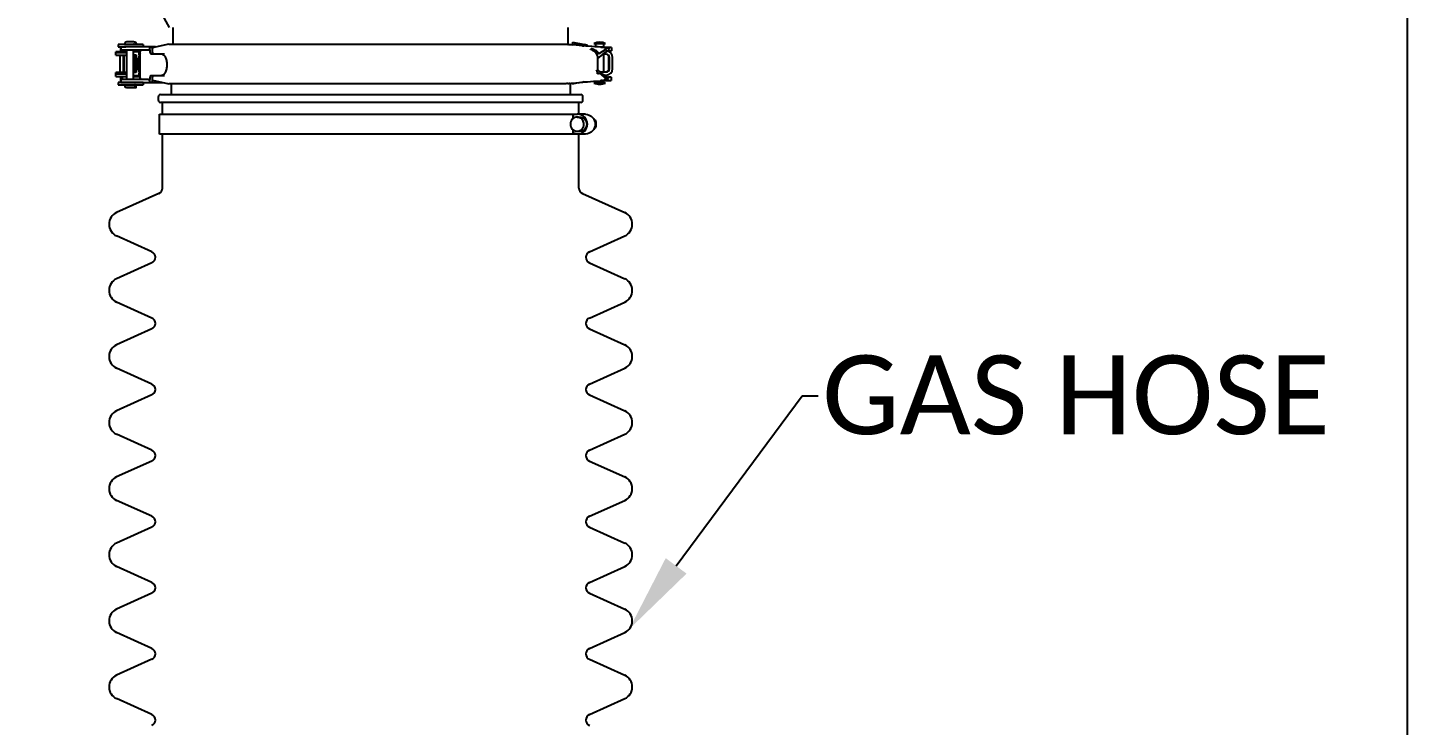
# Model space of a CAD drawing. Header units: millimetres. Extents: x 1186 to 6713, y 237 to 5598.
# Drawn here: x 6013 to 6713, y 4046 to 4399 of the extents above; entities that cross this region are included whole.
import ezdxf
from ezdxf import colors
from ezdxf.entities.mleader import LeaderData, LeaderLine
from ezdxf.math import Vec2, Vec3

# ---------------------------------------------------------------- set-up
doc = ezdxf.new("R2010")
doc.units = ezdxf.units.MM
doc.header["$LTSCALE"] = 384.175
doc.layers.get('0').update_dxf_attribs({"linetype": 'CONTINUOUS'})
doc.styles.get("Standard").update_dxf_attribs({"font": 'calibri.ttf'})

msp = doc.modelspace()

# ---------------------------------------------------------------- linework, layer by layer
at = {"color": 0, "linetype": 'Continuous'}
for p, q in [((6712.51455, 237.4592), (6712.51455, 5597.5)), ((6013.48389, 4528.10464), (6085.27631, 4399.27166)), ((6087.27631, 4390.90025), (6087.27631, 4399.27166)), ((6287.27631, 4390.74621), (6287.27631, 4399.27166)), ((6059.42479, 4390.63257), (6059.42479, 4389.43257)), ((6072.04745, 4390.63257), (6059.42479, 4390.63257)), ((6062.67479, 4391.03257), (6062.67479, 4390.88257)), ((6062.72467, 4390.83257), (6068.12491, 4390.83257)), ((6063.2979, 4390.83257), (6063.2979, 4390.68257)), ((6067.17478, 4392.03257), (6063.67479, 4392.03257)), ((6063.67479, 4390.63257), (6063.67479, 4390.78257)), ((6067.17479, 4390.63257), (6067.17479, 4390.78257)), ((6067.79789, 4391.83257), (6067.76936, 4391.83257)), ((6068.17479, 4391.03257), (6068.17479, 4390.88257)), ((6068.7979, 4390.83257), (6068.7979, 4390.68257)), ((6072.0479, 4390.63257), (6072.0479, 4389.444)), ((6084.99564, 4390.90029), (6076.5304, 4389.03678)), ((6084.99553, 4390.90025), (6285.56989, 4390.90025)), ((6289.57913, 4391.95876), (6289.57946, 4390.58766)), ((6289.57913, 4391.95876), (6295.59701, 4390.71909)), ((6291.88058, 4390.58766), (6289.71364, 4390.58766)), ((6294.66383, 4390.02968), (6289.71364, 4390.55923)), ((6295.59713, 4390.71906), (6295.4435, 4389.96808)), ((6300.33631, 4391.17166), (6306.33631, 4391.17166)), ((6301.33631, 4389.54853), (6301.33631, 4391.17166)), ((6305.33631, 4389.30263), (6305.33631, 4391.17166)), ((6058.13244, 4385.45692), (6058.13244, 4386.95692)), ((6063.67479, 4386.95692), (6058.13244, 4386.95692)), ((6058.13244, 4385.45692), (6058.24275, 4385.45692)), ((6058.24275, 4385.23257), (6058.24275, 4386.43257)), ((6063.67479, 4386.43257), (6058.24323, 4386.43257)), ((6058.24323, 4385.23257), (6063.67479, 4385.23257)), ((6059.42479, 4389.43257), (6063.17479, 4389.43257)), ((6060.39626, 4376.45692), (6060.39625, 4384.84366)), ((6060.75438, 4387.944), (6060.75438, 4389.43257)), ((6060.75438, 4387.944), (6074.61721, 4387.944)), ((6061.96234, 4385.23257), (6061.96234, 4376.45692)), ((6062.38244, 4386.95692), (6062.38244, 4387.944)), ((6062.38244, 4376.45692), (6062.38244, 4385.23257)), ((6075.80502, 4389.444), (6062.54118, 4389.444)), ((6063.67479, 4372.944), (6063.67479, 4387.944)), ((6067.17479, 4372.944), (6067.17479, 4387.944)), ((6070.53744, 4386.95692), (6067.17479, 4386.95692)), ((6067.17479, 4385.45692), (6068.56946, 4385.45692)), ((6067.17479, 4385.23257), (6068.56946, 4385.23257)), ((6067.7979, 4376.45692), (6067.7979, 4385.23257)), ((6068.56946, 4385.45692), (6068.56946, 4376.45692)), ((6069.7489, 4377.8294), (6069.7489, 4383.84592)), ((6070.09007, 4385.48083), (6070.09007, 4386.95692)), ((6070.46868, 4387.67993), (6070.46868, 4386.95692)), ((6070.53744, 4373.444), (6070.53744, 4387.444)), ((6075.3482, 4387.444), (6075.3482, 4389.444)), ((6078.32832, 4389.43257), (6075.88227, 4389.43257)), ((6076.03475, 4385.944), (6082.81999, 4385.944)), ((6076.7178, 4387.944), (6076.7178, 4388.444)), ((6299.27232, 4389.68609), (6297.33545, 4389.81672)), ((6299.06782, 4388.44186), (6299.21347, 4388.421)), ((6306.8463, 4387.36706), (6302.19402, 4383.63766)), ((6302.19402, 4383.84592), (6302.19402, 4377.8294)), ((6302.99524, 4386.0611), (6306.70326, 4388.57584)), ((6306.08749, 4389.26107), (6303.65697, 4389.39555)), ((6306.65631, 4385.77166), (6304.87185, 4385.77166)), ((6304.96889, 4389.31027), (6305.29712, 4389.28928)), ((6305.29683, 4389.28932), (6304.96916, 4389.31024)), ((6305.04138, 4385.88455), (6306.8639, 4387.09809)), ((6305.33631, 4376.83766), (6305.33631, 4385.77166)), ((6308.87945, 4389.16711), (6306.08749, 4389.26107)), ((6306.63983, 4389.20597), (6306.21885, 4389.23159)), ((6306.2189, 4389.23155), (6306.5184, 4389.21319)), ((6306.5184, 4389.21319), (6306.63979, 4389.2058)), ((6306.65059, 4388.79512), (6306.57134, 4388.8188)), ((6306.6506, 4388.79514), (6306.87692, 4388.72692)), ((6307.84604, 4387.53793), (6307.86393, 4387.53829)), ((6307.8719, 4388.61508), (6307.86233, 4388.33608)), ((6307.88934, 4389.13766), (6307.8719, 4388.61508)), ((6307.8719, 4388.61508), (6307.87345, 4388.66373)), ((6307.87344, 4387.53766), (6308.90704, 4387.53766)), ((6307.87345, 4388.66373), (6307.88934, 4389.13766)), ((6308.90704, 4389.13766), (6307.88934, 4389.13766)), ((6307.99221, 4378.43766), (6307.99221, 4384.23766)), ((6308.00034, 4384.23766), (6307.99221, 4384.23766)), ((6308.00034, 4378.43766), (6308.00034, 4384.23766)), ((6308.25631, 4378.37166), (6308.25631, 4384.17166)), ((6309.2183, 4389.14862), (6309.2183, 4387.54855)), ((6309.85631, 4378.37166), (6309.85631, 4384.17166)), ((6058.13244, 4374.95692), (6058.13244, 4376.45692)), ((6063.67479, 4376.45692), (6058.13244, 4376.45692)), ((6068.56946, 4376.45692), (6067.17479, 4376.45692)), ((6070.09007, 4374.95692), (6070.09007, 4376.19448)), ((6302.19402, 4378.03766), (6306.8463, 4373.90077)), ((6303.1358, 4376.13006), (6306.77567, 4373.15033)), ((6303.54352, 4376.83766), (6306.40034, 4376.83766)), ((6303.61774, 4376.77166), (6306.65631, 4376.77166)), ((6307.99221, 4378.43766), (6308.00034, 4378.43766)), ((6058.13244, 4374.95692), (6058.24275, 4374.95692)), ((6058.24275, 4374.43257), (6058.24275, 4375.63257)), ((6063.67479, 4375.63257), (6058.24323, 4375.63257)), ((6058.24323, 4374.43257), (6063.67479, 4374.43257)), ((6059.42479, 4371.43257), (6059.42479, 4370.23257)), ((6072.03182, 4371.43257), (6059.42479, 4371.43257)), ((6059.42479, 4370.23257), (6072.04745, 4370.23257)), ((6060.75438, 4371.444), (6060.75438, 4372.944)), ((6074.6172, 4372.944), (6060.75438, 4372.944)), ((6060.75438, 4371.444), (6075.80502, 4371.444)), ((6061.63244, 4373.08257), (6061.63244, 4374.18257)), ((6063.67479, 4374.23257), (6061.68232, 4374.23257)), ((6063.67479, 4373.03257), (6061.68232, 4373.03257)), ((6062.38244, 4374.28257), (6062.38244, 4374.43257)), ((6062.92479, 4369.08257), (6062.92479, 4370.18257)), ((6062.97467, 4369.03257), (6067.87491, 4369.03257)), ((6063.5479, 4368.88257), (6063.5479, 4369.03257)), ((6063.67479, 4371.43257), (6063.67479, 4371.444)), ((6067.17479, 4374.95692), (6070.53744, 4374.95692)), ((6067.17479, 4374.43257), (6070.35688, 4374.43257)), ((6067.17479, 4371.43257), (6067.17479, 4371.444)), ((6067.92479, 4369.08257), (6067.92479, 4370.18257)), ((6068.49802, 4370.03257), (6067.92479, 4370.03257)), ((6068.5479, 4368.88257), (6068.5479, 4369.98257)), ((6070.41163, 4374.13843), (6070.41804, 4374.06445)), ((6070.41483, 4374.13843), (6070.41483, 4374.95692)), ((6070.45184, 4373.44144), (6070.45273, 4373.41598)), ((6072.04745, 4371.43257), (6082.00869, 4371.43257)), ((6072.0479, 4371.43257), (6072.0479, 4370.23257)), ((6075.3482, 4371.444), (6075.3482, 4373.444)), ((6076.03475, 4374.944), (6082.81999, 4374.944)), ((6076.7178, 4372.444), (6076.7178, 4372.944)), ((6076.7178, 4372.59729), (6084.99564, 4370.77503)), ((6285.56416, 4370.77506), (6084.99553, 4370.77506)), ((6086.27631, 4370.77506), (6086.27631, 4365.33766)), ((6287.75565, 4370.97054), (6294.70423, 4371.6567)), ((6288.03755, 4370.9962), (6287.75565, 4370.97054)), ((6288.03868, 4370.99633), (6288.31437, 4371.02572)), ((6288.27631, 4370.99633), (6288.27631, 4365.33766)), ((6288.29452, 4370.99033), (6288.31613, 4370.99172)), ((6292.36761, 4371.27805), (6289.32113, 4370.65056)), ((6289.32123, 4371.12514), (6289.32113, 4370.65056)), ((6292.36761, 4371.27805), (6293.74634, 4371.56211)), ((6294.12182, 4371.59919), (6294.59214, 4371.64443)), ((6294.59214, 4371.64443), (6296.10444, 4371.7729)), ((6295.31788, 4371.72361), (6295.53074, 4371.7381)), ((6295.34371, 4371.72682), (6295.31788, 4371.72361)), ((6295.32018, 4371.69703), (6296.24347, 4371.77958)), ((6296.10444, 4371.7729), (6296.73588, 4371.81838)), ((6296.24347, 4371.77958), (6297.19307, 4371.84945)), ((6306.33631, 4371.17166), (6300.33631, 4371.17166)), ((6301.33631, 4371.17166), (6301.33631, 4372.12699)), ((6301.83022, 4372.15976), (6303.6688, 4372.28054)), ((6303.66888, 4372.28054), (6303.475, 4372.26786)), ((6303.61659, 4372.27712), (6303.6688, 4372.28054)), ((6303.66879, 4372.28053), (6306.08455, 4372.41412)), ((6303.6688, 4372.28054), (6303.6941, 4372.28219)), ((6303.93444, 4372.29787), (6303.66888, 4372.28054)), ((6303.6941, 4372.28219), (6303.93497, 4372.29791)), ((6303.6941, 4372.28219), (6303.93426, 4372.29786)), ((6304.0134, 4372.30302), (6303.93444, 4372.29787)), ((6304.74752, 4372.3505), (6304.0134, 4372.30302)), ((6304.63706, 4375.86527), (6306.72729, 4374.61446)), ((6304.87317, 4372.35855), (6304.74752, 4372.3505)), ((6304.74762, 4372.35051), (6304.82664, 4372.35557)), ((6304.82664, 4372.35557), (6304.87303, 4372.35853)), ((6304.87303, 4372.35853), (6305.11468, 4372.3739)), ((6305.11372, 4372.37387), (6304.87317, 4372.35855)), ((6305.24437, 4372.38215), (6305.11372, 4372.37387)), ((6305.24438, 4372.3821), (6305.24527, 4372.38216)), ((6305.33631, 4371.17166), (6305.33631, 4372.37274)), ((6305.79614, 4375.17166), (6306.65631, 4375.17166)), ((6305.83202, 4372.72438), (6305.79704, 4372.71513)), ((6305.9616, 4375.17166), (6306.85476, 4374.57723)), ((6306.08455, 4372.41412), (6308.86455, 4372.50788)), ((6306.45426, 4372.4571), (6306.1769, 4372.44018)), ((6306.17707, 4372.44017), (6306.45418, 4372.45713)), ((6307.86787, 4372.53766), (6308.89595, 4372.53766)), ((6308.89595, 4374.13766), (6307.91691, 4374.13766)), ((6309.20722, 4374.12663), (6309.20722, 4372.52671)), ((6063.59778, 4368.83257), (6068.49802, 4368.83257)), ((6079.77631, 4362.33766), (6079.77631, 4364.33766)), ((6080.77631, 4365.33766), (6293.77631, 4365.33766)), ((6294.77631, 4362.33766), (6294.77631, 4364.33766)), ((6080.27631, 4345.33766), (6080.27631, 4355.33766)), ((6080.27631, 4355.33766), (6292.13435, 4355.33766)), ((6293.77631, 4361.33766), (6080.77631, 4361.33766)), ((6081.77631, 4355.33766), (6081.77631, 4361.33766)), ((6289.8787, 4353.24773), (6289.8787, 4355.33766)), ((6290.53292, 4354.99716), (6290.36243, 4354.96411)), ((6296.07597, 4355.33766), (6292.27595, 4355.33766)), ((6292.77631, 4355.33766), (6292.77631, 4361.33766)), ((6291.88558, 4353.92519), (6293.30429, 4353.92519)), ((6292.13435, 4345.33766), (6080.27631, 4345.33766)), ((6081.77631, 4317.95015), (6081.77631, 4345.33766)), ((6289.8787, 4345.33766), (6289.8787, 4347.42747)), ((6290.36243, 4345.7112), (6290.53292, 4345.67816)), ((6291.88558, 4346.75013), (6293.30429, 4346.75013)), ((6296.07597, 4345.33766), (6292.27595, 4345.33766)), ((6292.77631, 4317.95015), (6292.77631, 4345.33766)), ((6080.01354, 4315.21715), (6058.56899, 4305.50914)), ((6294.53908, 4315.21715), (6315.98363, 4305.50914)), ((6076.45163, 4285.57065), (6058.56899, 4293.66617)), ((6298.10099, 4285.57065), (6315.98363, 4293.66617)), ((6076.45163, 4280.10466), (6058.56899, 4272.00914)), ((6298.10099, 4280.10466), (6315.98363, 4272.00914)), ((6076.45163, 4252.07065), (6058.56899, 4260.16617)), ((6298.10099, 4252.07065), (6315.98363, 4260.16617)), ((6076.45163, 4246.60466), (6058.56899, 4238.50914)), ((6298.10099, 4246.60466), (6315.98363, 4238.50914)), ((6076.45163, 4218.57065), (6058.56899, 4226.66617)), ((6298.10099, 4218.57065), (6315.98363, 4226.66617)), ((6076.45163, 4213.10466), (6058.56899, 4205.00914)), ((6298.10099, 4213.10466), (6315.98363, 4205.00914)), ((6076.45163, 4185.07065), (6058.56899, 4193.16617)), ((6298.10099, 4185.07065), (6315.98363, 4193.16617)), ((6076.45163, 4179.60466), (6058.56899, 4171.50914)), ((6298.10099, 4179.60466), (6315.98363, 4171.50914)), ((6076.45163, 4151.57065), (6058.56899, 4159.66617)), ((6298.10099, 4151.57065), (6315.98363, 4159.66617)), ((6076.45163, 4146.10466), (6058.56899, 4138.00914)), ((6298.10099, 4146.10466), (6315.98363, 4138.00914)), ((6076.45163, 4118.07065), (6058.56899, 4126.16617)), ((6298.10099, 4118.07065), (6315.98363, 4126.16617)), ((6076.45163, 4112.60466), (6058.56899, 4104.50914)), ((6298.10099, 4112.60466), (6315.98363, 4104.50914)), ((6076.45163, 4084.57065), (6058.56899, 4092.66617)), ((6298.10099, 4084.57065), (6315.98363, 4092.66617)), ((6076.45163, 4079.10466), (6058.56899, 4071.00914)), ((6298.10099, 4079.10466), (6315.98363, 4071.00914)), ((6076.45163, 4051.07065), (6058.56899, 4059.16617)), ((6298.10099, 4051.07065), (6315.98363, 4059.16617))]:
    msp.add_line(p, q, dxfattribs=at)
for points in [[(6297.20277, 4389.82581), (6296.25245, 4389.89574), (6294.36952, 4390.06412), (6293.59317, 4390.14422)], [(6060.62045, 4388.23956), (6060.61195, 4387.65995), (6060.58604, 4386.95692)], [(6060.75438, 4388.77692), (6060.74111, 4388.7572), (6060.63828, 4388.43928), (6060.62036, 4388.23958)], [(6303.92366, 4389.37811), (6302.55822, 4389.46768), (6300.85508, 4389.58037), (6299.27232, 4389.68609)], [(6060.55784, 4374.41911), (6060.57929, 4374.06449), (6060.5973, 4373.67339), (6060.61073, 4373.25511), (6060.6188, 4372.81604), (6060.62045, 4372.62557)], [(6060.62036, 4372.62556), (6060.63828, 4372.42586), (6060.74111, 4372.10793), (6060.75438, 4372.08821)], [(6296.83564, 4371.82524), (6298.64963, 4371.94781), (6300.17861, 4372.05018), (6301.83022, 4372.15976)]]:
    msp.add_lwpolyline(points, dxfattribs=at)
for centre, radius, start, end in [((6063.67479, 4391.03257), 1, 90, 180), ((6062.72479, 4390.88257), 0.05, 180, 269.86695149), ((6063.3479, 4390.68257), 0.05, 180, 247.39525165), ((6063.62479, 4390.78257), 0.05, 0, 89.89156027), ((6067.17479, 4391.03257), 1, 0, 90), ((6067.22479, 4390.78257), 0.05, 90.10869829, 180), ((6067.7979, 4390.83257), 1, 0, 90), ((6068.12479, 4390.88257), 0.05, 270.13966447, 0), ((6068.7479, 4390.68257), 0.05, 292.59978638, 0), ((6294.68009, 4386.2114), 4.6, 51.36821612, 78.50217244), ((6303.33631, 4384.61544), 7.21, 65.41210003, 114.58789997), ((6045.74084, 4388.29888), 24.7264, 358.01517398, 358.59481708), ((6297.38766, 4384.19041), 4.25729, 72.37677064, 72.92833581), ((6297.38757, 4384.19111), 4.25664, 72.27156001, 72.92382311), ((6297.38564, 4384.18411), 4.2639, 71.27474315, 72.37659561), ((6297.38044, 4384.16931), 4.27958, 69.16519925, 72.2694611), ((6298.64742, 4388.69364), 0.43415, 275.58042699, 281.77229914), ((6298.63897, 4388.73755), 0.47883, 281.68545161, 283.06604586), ((6298.62825, 4388.78166), 0.52423, 283.11745589, 287.74961306), ((6297.37858, 4384.16369), 4.28551, 69.16854865, 71.27297505), ((6298.50936, 4389.06883), 0.83556, 295.91161087, 299.7532838), ((6298.51605, 4389.05629), 0.82136, 295.87539263, 298.97016833), ((6297.37421, 4384.15264), 4.29738, 67.76594457, 69.16662034), ((6297.37666, 4384.15831), 4.29122, 68.42002895, 69.17013799), ((6298.48101, 4389.12064), 0.89463, 298.93756209, 299.68524774), ((6298.46504, 4389.14806), 0.92634, 299.70152683, 300.45240009), ((6297.37955, 4384.1656), 4.28337, 67.25467852, 68.4200962), ((6297.37177, 4384.14664), 4.30386, 67.25695643, 67.7660806), ((6297.363, 4384.12622), 4.32608, 64.00271555, 67.25444474), ((6297.38094, 4384.16895), 4.27975, 66.65919737, 67.25455252), ((6298.08496, 4381.15471), 7.3531, 81.18320444, 82.31888827), ((6297.36385, 4384.13035), 4.32196, 63.98883942, 66.65393223), ((6298.15593, 4381.58196), 6.92002, 76.15911968, 81.22162099), ((6298.19448, 4381.77219), 6.72644, 75.96849929, 81.28669665), ((6297.33598, 4384.07256), 4.38612, 62.38762492, 63.99264941), ((6297.35229, 4384.104), 4.35075, 62.38589249, 64.00413381), ((6297.32855, 4384.05813), 4.40235, 57.59758315, 62.38903643), ((6297.33382, 4384.06949), 4.38988, 57.57713036, 62.38108797), ((6298.31201, 4382.21497), 6.26805, 70.54376672, 76.16017932), ((6298.29274, 4382.15956), 6.3268, 70.54640888, 75.98132496), ((6334.42238, 4846.91534), 458.55195, 266.35836561, 266.47376721), ((6299.49188, 4365.12428), 24.72956, 73.3649002, 74.29736549), ((6299.45844, 4365.01698), 24.8419, 73.36184505, 74.29010927), ((6295.22003, 4350.73931), 39.73542, 73.28166804, 73.40095388), ((6340.88578, 4949.88629), 561.72543, 266.50474633, 266.61901821), ((6280.6956, 4302.25373), 90.34973, 73.15536519, 73.30526663), ((6306.65631, 4384.17166), 1.6, 0, 90), ((6304.90456, 4390.04313), 3.53727, 303.63583067, 306.89404301), ((6306.40034, 4384.23766), 1.6, 0, 71.15967967), ((6306.65631, 4384.17166), 3.2, 0, 80.49977724), ((6306.40034, 4384.23766), 3.2, 75.00968751, 75.62862584), ((6305.81631, 4392.28583), 4.97527, 289.63824392, 292.09110916), ((6342.79706, 4387.27114), 34.95074, 178.47511888, 179.21614954), ((6334.6662, 4387.43867), 26.8184, 178.37883684, 179.33638569), ((6348.50315, 4387.09589), 40.65954, 178.25219688, 178.4476289), ((6368.24701, 4386.49704), 60.41235, 177.99078431, 178.38352898), ((6306.40034, 4378.43766), 1.6, 270, 0), ((6306.65631, 4378.37166), 3.2, 270, 0), ((6306.65631, 4378.37166), 1.6, 270, 0), ((6061.68244, 4374.18257), 0.05, 90.14075489, 180), ((6061.68244, 4373.08257), 0.05, 180, 269.85924512), ((6062.33244, 4374.28257), 0.05, 270.10966005, 0), ((6062.97479, 4370.18257), 0.05, 90.13725763, 180), ((6062.97479, 4369.08257), 0.05, 180, 269.86274237), ((6067.87479, 4370.18257), 0.05, 0, 89.8571047), ((6067.87479, 4369.08257), 0.05, 270.1369043, 0), ((6068.4979, 4369.98257), 0.05, 0, 89.86274237), ((6045.98482, 4372.59867), 24.48155, 1.3840563, 1.91317023), ((6287.18804, 4384.77621), 13.81733, 271.6679062, 272.35438026), ((6303.33631, 4377.72789), 7.21, 245.41210003, 294.58789997), ((6301.38443, 4396.33964), 24.10754, 275.00924074, 275.42333743), ((6299.64597, 4413.26822), 41.12408, 275.36269093, 275.60379568), ((6301.19011, 4397.59218), 25.37218, 275.59022154, 276.19156522), ((6301.97693, 4390.20884), 17.94819, 275.39013982, 276.76422363), ((6302.56663, 4385.28041), 12.98461, 276.74168466, 279.32604884), ((6303.03022, 4382.45124), 10.1177, 279.33177965, 282.56828258), ((6302.95172, 4382.74429), 10.41923, 279.58660462, 281.76505104), ((6302.65746, 4384.1834), 11.88811, 281.73927188, 282.50571675), ((6301.99856, 4387.0716), 14.85047, 282.57464292, 284.81990562), ((6302.13691, 4386.33498), 14.10297, 282.6773942, 285.0418966), ((6301.922, 4387.15602), 14.95165, 285.02068779, 285.15972614), ((6343.50243, 3765.32796), 608.2585, 93.36565549, 93.4919745), ((6304.48897, 4370.36019), 3.60748, 47.94883503, 50.66319769), ((6304.86616, 4371.5882), 3.59011, 54.22407923, 56.36418588), ((6304.93125, 4371.67951), 3.47796, 53.85316099, 54.21469252), ((6304.96035, 4371.71925), 3.42871, 53.09917048, 53.85409693), ((6307.92923, 4361.58753), 12.55013, 90.05623522, 91.06217643), ((6307.86976, 4363.32398), 9.21368, 90.01171838, 90.47858219), ((6063.5979, 4368.88257), 0.05, 180, 269.8630957), ((6068.4979, 4368.88257), 0.05, 270.13725763, 0), ((6080.77631, 4364.33766), 1, 90, 180), ((6080.77631, 4362.33766), 1, 180, 270), ((6293.77631, 4364.33766), 1, 0, 90), ((6293.77631, 4362.33766), 1, 270, 0), ((6292.28986, 4350.64688), 4.69167, 95.47073134, 111.99221768), ((6292.27538, 4350.73841), 4.59918, 89.9849079, 95.39987574), ((6291.88071, 4350.5951), 3.33035, 67.34344045, 71.23776414), ((6297.12788, 4350.33766), 4.17937, 359.50282362, 359.99990859), ((6297.12163, 4350.33765), 4.18562, 0.00007503, 0.46529427), ((6297.26089, 4350.33764), 4.18132, 359.24500588, 0.75504165), ((6292.28986, 4350.02844), 4.69167, 248.00778232, 264.52926866), ((6292.27538, 4349.9369), 4.59918, 264.60012426, 270.0150921), ((6078.77631, 4317.95015), 3, 294.35639125, 0), ((6295.77631, 4317.95015), 3, 180, 245.64360875), ((6061.24966, 4299.58766), 6.5, 114.35639125, 245.64360875), ((6313.30296, 4299.58766), 6.5, 294.35639125, 65.64360875), ((6075.2144, 4282.83766), 3, 294.35639125, 65.64360875), ((6299.33822, 4282.83766), 3, 114.35639125, 245.64360875), ((6061.24966, 4266.08766), 6.5, 114.35639125, 245.64360875), ((6313.30296, 4266.08766), 6.5, 294.35639125, 65.64360875), ((6075.2144, 4249.33766), 3, 294.35639125, 65.64360875), ((6299.33822, 4249.33766), 3, 114.35639125, 245.64360875), ((6061.24966, 4232.58766), 6.5, 114.35639125, 245.64360875), ((6313.30296, 4232.58766), 6.5, 294.35639125, 65.64360875), ((6075.2144, 4215.83766), 3, 294.35639125, 65.64360875), ((6299.33822, 4215.83766), 3, 114.35639125, 245.64360875), ((6061.24966, 4199.08766), 6.5, 114.35639125, 245.64360875), ((6313.30296, 4199.08766), 6.5, 294.35639125, 65.64360875), ((6075.2144, 4182.33766), 3, 294.35639125, 65.64360875), ((6299.33822, 4182.33766), 3, 114.35639125, 245.64360875), ((6061.24966, 4165.58766), 6.5, 114.35639125, 245.64360875), ((6313.30296, 4165.58766), 6.5, 294.35639125, 65.64360875), ((6075.2144, 4148.83766), 3, 294.35639125, 65.64360875), ((6299.33822, 4148.83766), 3, 114.35639125, 245.64360875), ((6061.24966, 4132.08766), 6.5, 114.35639125, 245.64360875), ((6313.30296, 4132.08766), 6.5, 294.35639125, 65.64360875), ((6075.2144, 4115.33766), 3, 294.35639125, 65.64360875), ((6299.33822, 4115.33766), 3, 114.35639125, 245.64360875), ((6061.24966, 4098.58766), 6.5, 114.35639125, 245.64360875), ((6313.30296, 4098.58766), 6.5, 294.35639125, 65.64360875), ((6075.2144, 4081.83766), 3, 294.35639125, 65.64360875), ((6299.33822, 4081.83766), 3, 114.35639125, 245.64360875), ((6061.24966, 4065.08766), 6.5, 114.35639125, 245.64360875), ((6313.30296, 4065.08766), 6.5, 294.35639125, 65.64360875), ((6075.2144, 4048.33766), 3, 294.35639125, 65.64360875), ((6299.33822, 4048.33766), 3, 114.35639125, 245.64360875)]:
    msp.add_arc(centre, radius, start, end, dxfattribs=at)
for points, knots in [([(6285.56989, 4390.90025), (6285.66771, 4390.90024), (6286.20704, 4390.87767), (6286.74287, 4390.80756), (6287.18023, 4390.74623)], [0, 0, 0, 0, 0.181333164, 1, 1, 1, 1]), ([(6287.59678, 4390.71522), (6287.75733, 4390.71239), (6288.46467, 4390.68566), (6289.16963, 4390.61743), (6289.71364, 4390.55923)], [0, 0, 0, 0, 0.226896196, 1, 1, 1, 1]), ([(6070.01874, 4387.944), (6070.14865, 4387.94393), (6070.41975, 4387.84347), (6070.53744, 4387.57395), (6070.53744, 4387.444)], [0, 0, 0, 0, 0.499930755, 1, 1, 1, 1]), ([(6070.42867, 4386.94835), (6070.43107, 4386.9854), (6070.4409, 4387.15001), (6070.44796, 4387.31479), (6070.45241, 4387.44249)], [0, 0, 0, 0, 0.225154695, 1, 1, 1, 1]), ([(6074.61693, 4387.944), (6074.76795, 4387.94394), (6075.00596, 4387.89414), (6075.27169, 4387.70445), (6075.3482, 4387.53339), (6075.3482, 4387.444)], [0, 0, 0, 0, 0.470099373, 0.721762321, 1, 1, 1, 1]), ([(6075.3482, 4387.944), (6075.3482, 4387.68796), (6075.37886, 4387.20976), (6075.49164, 4386.65083), (6075.63765, 4386.29167), (6075.77005, 4386.06673), (6075.93261, 4385.944), (6076.03475, 4385.944)], [0, 0, 0, 0, 0.344716197, 0.643232992, 0.764004166, 0.86248578, 1, 1, 1, 1]), ([(6075.80482, 4389.444), (6076.04088, 4389.44392), (6076.54291, 4389.20858), (6076.7178, 4388.69622), (6076.7178, 4388.444)], [0, 0, 0, 0, 0.483461355, 1, 1, 1, 1]), ([(6077.40249, 4385.944), (6077.30053, 4385.944), (6077.13842, 4386.06697), (6077.00634, 4386.29169), (6076.86083, 4386.65092), (6076.7483, 4387.20977), (6076.7178, 4387.68796), (6076.7178, 4387.944)], [0, 0, 0, 0, 0.137331816, 0.235748512, 0.356525404, 0.655127038, 1, 1, 1, 1]), ([(6081.25201, 4385.944), (6081.42328, 4385.944), (6081.78995, 4385.86482), (6082.2951, 4385.54299), (6082.76414, 4385.03912), (6083.18336, 4384.36488), (6083.53808, 4383.5385), (6083.90867, 4382.22994), (6084.09166, 4380.44373), (6083.90881, 4378.65744), (6083.53769, 4377.34928), (6083.18357, 4376.52281), (6082.76383, 4375.84903), (6082.29517, 4375.34492), (6081.78992, 4375.0232), (6081.42328, 4374.944), (6081.25201, 4374.944)], [0, 0, 0, 0, 0.038730251, 0.082397375, 0.133541692, 0.193170045, 0.261089988, 0.336250818, 0.500029733, 0.663787128, 0.738937293, 0.806846702, 0.866456285, 0.917605236, 0.961270106, 1, 1, 1, 1]), ([(6298.63749, 4388.26011), (6298.64607, 4388.25973), (6298.66347, 4388.25962), (6298.68083, 4388.26072), (6298.68958, 4388.26156)], [0, 0, 0, 0, 0.494288036, 1, 1, 1, 1]), ([(6298.73595, 4388.26864), (6298.72785, 4388.26697), (6298.71176, 4388.26408), (6298.69553, 4388.26211), (6298.6875, 4388.26138)], [0, 0, 0, 0, 0.506385414, 1, 1, 1, 1]), ([(6298.736, 4388.26862), (6298.74466, 4388.27041), (6298.76215, 4388.27455), (6298.7794, 4388.2796), (6298.78808, 4388.28238)], [0, 0, 0, 0, 0.492491639, 1, 1, 1, 1]), ([(6298.87451, 4388.31728), (6298.86015, 4388.31033), (6298.83174, 4388.29764), (6298.80249, 4388.28699), (6298.78806, 4388.28239)], [0, 0, 0, 0, 0.512837581, 1, 1, 1, 1]), ([(6298.78808, 4388.28238), (6298.80251, 4388.28698), (6298.83174, 4388.29763), (6298.86015, 4388.31032), (6298.87449, 4388.31727)], [0, 0, 0, 0, 0.487151561, 1, 1, 1, 1]), ([(6299.06784, 4388.44181), (6299.04419, 4388.42304), (6298.9975, 4388.38834), (6298.94832, 4388.35725), (6298.92406, 4388.34342)], [0, 0, 0, 0, 0.519500293, 1, 1, 1, 1]), ([(6298.93453, 4388.34951), (6298.957, 4388.36272), (6299.0025, 4388.39205), (6299.04585, 4388.42445), (6299.06779, 4388.44186)], [0, 0, 0, 0, 0.481992055, 1, 1, 1, 1]), ([(6299.68752, 4387.77505), (6299.92584, 4387.65368), (6300.88355, 4387.08046), (6301.65524, 4386.14504), (6301.9378, 4385.34277)], [0, 0, 0, 0, 0.239216949, 1, 1, 1, 1]), ([(6302.99524, 4386.0611), (6302.76323, 4385.90356), (6302.08688, 4386.33964), (6301.39221, 4386.80639), (6300.54137, 4387.32519), (6299.97565, 4387.6284), (6299.68758, 4387.77506)], [0, 0, 0, 0, 0.224236548, 0.482454328, 0.741529983, 1, 1, 1, 1]), ([(6306.8463, 4387.36706), (6306.862, 4387.37964), (6306.89327, 4387.40328), (6306.92733, 4387.42307), (6306.94474, 4387.43078)], [0, 0, 0, 0, 0.513822536, 1, 1, 1, 1]), ([(6307.758, 4389.13857), (6307.62222, 4389.14029), (6307.30866, 4389.00454), (6307.02833, 4388.8433), (6306.87692, 4388.72692)], [0, 0, 0, 0, 0.41557548, 1, 1, 1, 1]), ([(6306.94474, 4387.43078), (6306.94986, 4387.43305), (6306.96014, 4387.4372), (6306.97071, 4387.44056), (6306.976, 4387.44198)], [0, 0, 0, 0, 0.505574676, 1, 1, 1, 1]), ([(6306.976, 4387.44198), (6306.99233, 4387.44637), (6307.02479, 4387.4551), (6307.05721, 4387.46397), (6307.07329, 4387.46845)], [0, 0, 0, 0, 0.503258854, 1, 1, 1, 1]), ([(6307.709, 4387.53892), (6307.66049, 4387.53949), (6307.40685, 4387.49194), (6307.19247, 4387.33766), (6307.02813, 4387.21419)], [0, 0, 0, 0, 0.190929287, 1, 1, 1, 1]), ([(6307.07329, 4387.46845), (6307.08895, 4387.47281), (6307.11956, 4387.48148), (6307.15003, 4387.49058), (6307.16488, 4387.4952)], [0, 0, 0, 0, 0.510993332, 1, 1, 1, 1]), ([(6307.16488, 4387.4952), (6307.17873, 4387.49951), (6307.20525, 4387.50806), (6307.23151, 4387.5174), (6307.24399, 4387.52217)], [0, 0, 0, 0, 0.520471926, 1, 1, 1, 1]), ([(6307.68741, 4387.67581), (6307.7059, 4387.68329), (6307.74174, 4387.69799), (6307.77722, 4387.71358), (6307.79427, 4387.72152)], [0, 0, 0, 0, 0.514728141, 1, 1, 1, 1]), ([(6307.709, 4387.53892), (6307.73383, 4387.53857), (6307.77951, 4387.53795), (6307.8252, 4387.53767), (6307.84604, 4387.53793)], [0, 0, 0, 0, 0.543683443, 1, 1, 1, 1]), ([(6307.88934, 4389.13766), (6307.86883, 4389.13766), (6307.82309, 4389.13768), (6307.77734, 4389.13842), (6307.75211, 4389.13902)], [0, 0, 0, 0, 0.448317056, 1, 1, 1, 1]), ([(6307.79427, 4387.72152), (6307.80377, 4387.72594), (6307.82237, 4387.73489), (6307.84068, 4387.74441), (6307.8496, 4387.74928)], [0, 0, 0, 0, 0.507918125, 1, 1, 1, 1]), ([(6309.2183, 4389.14862), (6309.21895, 4389.12243), (6309.04936, 4389.16865), (6308.98473, 4389.13766), (6308.90704, 4389.13766)], [0, 0, 0, 0, 0.252190113, 1, 1, 1, 1]), ([(6308.90704, 4387.53758), (6308.93818, 4387.53758), (6308.99501, 4387.5378), (6309.05184, 4387.53858), (6309.07753, 4387.5391)], [0, 0, 0, 0, 0.547926234, 1, 1, 1, 1]), ([(6309.07753, 4387.5391), (6309.11273, 4387.53982), (6309.14235, 4387.55296), (6309.21859, 4387.53666), (6309.2183, 4387.54855)], [0, 0, 0, 0, 0.747632297, 1, 1, 1, 1]), ([(6302.27093, 4375.83861), (6302.2358, 4376.02991), (6302.11485, 4376.70467), (6301.92995, 4377.36858), (6301.76005, 4377.8294)], [0, 0, 0, 0, 0.283676153, 1, 1, 1, 1]), ([(6302.27093, 4375.83861), (6302.40924, 4375.94758), (6302.59734, 4376.11657), (6302.92116, 4376.24846), (6303.07734, 4376.17791), (6303.13588, 4376.13002)], [0, 0, 0, 0, 0.532579379, 0.771239351, 1, 1, 1, 1]), ([(6070.53744, 4373.444), (6070.53744, 4373.31405), (6070.41975, 4373.04452), (6070.14864, 4372.94408), (6070.01874, 4372.944)], [0, 0, 0, 0, 0.500094156, 1, 1, 1, 1]), ([(6070.41169, 4374.13838), (6070.40496, 4374.21169), (6070.38187, 4374.28025), (6070.38353, 4374.43257), (6070.35691, 4374.43257)], [0, 0, 0, 0, 0.734399727, 1, 1, 1, 1]), ([(6070.41801, 4374.06445), (6070.42157, 4374.02048), (6070.43658, 4373.81303), (6070.44603, 4373.60521), (6070.45184, 4373.44144)], [0, 0, 0, 0, 0.212077397, 1, 1, 1, 1]), ([(6074.61693, 4372.944), (6074.76795, 4372.94407), (6075.00596, 4372.99387), (6075.27169, 4373.18356), (6075.3482, 4373.35462), (6075.3482, 4373.444)], [0, 0, 0, 0, 0.470101424, 0.721765649, 1, 1, 1, 1]), ([(6076.03475, 4374.944), (6075.9326, 4374.944), (6075.77012, 4374.82117), (6075.63758, 4374.59633), (6075.49167, 4374.23713), (6075.37879, 4373.67826), (6075.3482, 4373.20004), (6075.3482, 4372.944)], [0, 0, 0, 0, 0.137536063, 0.235991479, 0.356769262, 0.655283562, 1, 1, 1, 1]), ([(6076.7178, 4372.444), (6076.7178, 4372.19168), (6076.5428, 4371.67929), (6076.04078, 4371.44409), (6075.80482, 4371.444)], [0, 0, 0, 0, 0.516749153, 1, 1, 1, 1]), ([(6076.7178, 4372.944), (6076.7178, 4373.20005), (6076.74838, 4373.67823), (6076.86079, 4374.23713), (6077.00641, 4374.59632), (6077.13835, 4374.82114), (6077.30055, 4374.944), (6077.40249, 4374.944)], [0, 0, 0, 0, 0.344872736, 0.643476813, 0.764247106, 0.862690052, 1, 1, 1, 1]), ([(6287.20757, 4370.93363), (6287.0345, 4370.90921), (6286.489, 4370.838), (6285.93988, 4370.7751), (6285.56416, 4370.77506)], [0, 0, 0, 0, 0.317500423, 1, 1, 1, 1]), ([(6306.99037, 4373.80948), (6306.96409, 4373.81647), (6306.91256, 4373.84413), (6306.86873, 4373.88083), (6306.8463, 4373.90078)], [0, 0, 0, 0, 0.475312837, 1, 1, 1, 1]), ([(6307.79277, 4372.53734), (6307.73039, 4372.53682), (6307.39033, 4372.62398), (6307.11419, 4372.85053), (6306.90523, 4373.03893)], [0, 0, 0, 0, 0.181478647, 1, 1, 1, 1]), ([(6306.96311, 4374.46144), (6307.0309, 4374.41377), (6307.25321, 4374.26875), (6307.51039, 4374.13264), (6307.69659, 4374.13551)], [0, 0, 0, 0, 0.30796762, 1, 1, 1, 1]), ([(6307.84965, 4373.51183), (6307.80944, 4373.53342), (6307.60229, 4373.62264), (6307.38848, 4373.69404), (6307.2166, 4373.74576)], [0, 0, 0, 0, 0.202718727, 1, 1, 1, 1]), ([(6309.20722, 4374.12663), (6309.20786, 4374.15283), (6309.03829, 4374.10671), (6308.97364, 4374.13766), (6308.89595, 4374.13766)], [0, 0, 0, 0, 0.252200637, 1, 1, 1, 1]), ([(6308.89595, 4372.53774), (6308.9271, 4372.53774), (6308.98393, 4372.53752), (6309.04076, 4372.53674), (6309.06645, 4372.53621)], [0, 0, 0, 0, 0.54792594, 1, 1, 1, 1]), ([(6309.06645, 4372.53621), (6309.10165, 4372.53548), (6309.13127, 4372.52238), (6309.20751, 4372.53859), (6309.20722, 4372.52671)], [0, 0, 0, 0, 0.747606038, 1, 1, 1, 1]), ([(6297.07046, 4350.33766), (6297.07046, 4351.60566), (6296.09673, 4354.21923), (6293.50743, 4355.33728), (6292.27659, 4355.33759)], [0, 0, 0, 0, 0.507435981, 1, 1, 1, 1]), ([(6291.88558, 4353.92519), (6291.00235, 4353.92519), (6289.14445, 4353.12264), (6288.44549, 4351.24748), (6288.44549, 4350.33766)], [0, 0, 0, 0, 0.49258498, 1, 1, 1, 1]), ([(6288.44549, 4350.33766), (6288.44549, 4349.42778), (6289.14444, 4347.55247), (6291.00255, 4346.75008), (6291.8858, 4346.75017)], [0, 0, 0, 0, 0.507427783, 1, 1, 1, 1]), ([(6291.8858, 4346.75017), (6292.76895, 4346.75026), (6294.6268, 4347.55266), (6295.32567, 4349.42783), (6295.32567, 4350.33766)], [0, 0, 0, 0, 0.492562052, 1, 1, 1, 1]), ([(6292.27659, 4345.33773), (6293.50743, 4345.33803), (6296.09673, 4346.45608), (6297.07046, 4349.06965), (6297.07046, 4350.33766)], [0, 0, 0, 0, 0.492564019, 1, 1, 1, 1]), ([(6295.32567, 4350.33766), (6295.32567, 4351.03645), (6294.92495, 4352.45131), (6293.79463, 4353.40508), (6293.16358, 4353.66845)], [0, 0, 0, 0, 0.50541961, 1, 1, 1, 1]), ([(6293.30286, 4353.92513), (6294.18627, 4353.92571), (6296.04511, 4353.12342), (6296.74437, 4351.24774), (6296.74437, 4350.33766)], [0, 0, 0, 0, 0.492565075, 1, 1, 1, 1]), ([(6296.74437, 4350.33766), (6296.74437, 4349.42784), (6296.04542, 4347.55268), (6294.18751, 4346.75013), (6293.30429, 4346.75013)], [0, 0, 0, 0, 0.507415319, 1, 1, 1, 1]), ([(6299.7042, 4353.74996), (6300.2281, 4353.37086), (6301.11033, 4352.35021), (6301.43331, 4351.04102), (6301.44185, 4350.39274)], [0, 0, 0, 0, 0.499357083, 1, 1, 1, 1]), ([(6301.44185, 4350.28258), (6301.43331, 4349.6343), (6301.11033, 4348.32512), (6300.22811, 4347.30446), (6299.70422, 4346.92537)], [0, 0, 0, 0, 0.500642856, 1, 1, 1, 1])]:
    msp.add_open_spline(points, degree=3, knots=knots, dxfattribs=at)
for points in [[(6287.59678, 4390.71523), (6287.45759, 4390.71768), (6287.31815, 4390.72688), (6287.18028, 4390.74621)], [(6294.66383, 4390.02968), (6294.87176, 4390.00743), (6295.07976, 4389.98491), (6295.28671, 4389.9548)], [(6060.39625, 4384.84366), (6060.39624, 4384.97371), (6060.40928, 4385.1038), (6060.42756, 4385.23257)], [(6060.78589, 4387.21212), (6060.775, 4387.12503), (6060.75752, 4387.03845), (6060.73299, 4386.95418)], [(6070.5181, 4386.39306), (6070.02698, 4385.65453), (6069.7489, 4384.73283), (6069.7489, 4383.84592)], [(6301.45073, 4387.62585), (6301.12061, 4387.8294), (6300.76538, 4387.99561), (6300.39981, 4388.12509)], [(6300.39984, 4388.12518), (6300.76541, 4387.99568), (6301.12033, 4387.82895), (6301.45069, 4387.6258)], [(6301.45069, 4387.6258), (6301.79216, 4387.41583), (6302.1117, 4387.16298), (6302.38866, 4386.87319)], [(6302.38866, 4386.87319), (6302.11086, 4387.16219), (6301.79194, 4387.41547), (6301.45073, 4387.62585)], [(6301.9378, 4385.34277), (6302.10598, 4384.86531), (6302.19412, 4384.35212), (6302.19402, 4383.84592)], [(6302.38866, 4386.87319), (6302.62211, 4386.62893), (6302.80465, 4386.34008), (6302.99524, 4386.0611)], [(6302.99524, 4386.0611), (6302.83165, 4386.35673), (6302.62281, 4386.62961), (6302.38866, 4386.87319)], [(6303.92366, 4389.37811), (6304.27206, 4389.35535), (6304.62046, 4389.33265), (6304.96889, 4389.31027)], [(6304.96916, 4389.31024), (6304.62064, 4389.33262), (6304.27215, 4389.35534), (6303.92366, 4389.37811)], [(6306.21885, 4389.23159), (6305.91149, 4389.25057), (6305.60415, 4389.26979), (6305.29683, 4389.28932)], [(6306.63984, 4389.20579), (6307.01255, 4389.18315), (6307.38528, 4389.16078), (6307.75802, 4389.13856)], [(6306.87692, 4388.72692), (6306.83887, 4388.66067), (6306.76358, 4388.62374), (6306.70061, 4388.58048)], [(6307.25352, 4387.52208), (6307.33223, 4387.54677), (6307.41068, 4387.57231), (6307.4884, 4387.59995)], [(6069.7489, 4377.8294), (6069.7489, 4376.94247), (6070.02699, 4376.02077), (6070.51811, 4375.28223)], [(6302.19402, 4377.8294), (6302.19402, 4377.16531), (6302.23957, 4376.50196), (6302.27093, 4375.83861)], [(6287.20756, 4370.93365), (6287.33428, 4370.95153), (6287.46229, 4370.96102), (6287.59021, 4370.96473)], [(6288.31613, 4370.99172), (6288.64992, 4371.01337), (6288.98321, 4371.04296), (6289.31606, 4371.07607)], [(6295.31788, 4371.72357), (6295.11385, 4371.69693), (6294.909, 4371.67692), (6294.70423, 4371.6567)], [(6304.68692, 4372.47056), (6304.43473, 4372.42811), (6304.18082, 4372.39569), (6303.92658, 4372.368)], [(6303.93497, 4372.29791), (6304.20585, 4372.31557), (6304.47673, 4372.33315), (6304.74762, 4372.35051)], [(6306.1769, 4372.44018), (6305.86604, 4372.42113), (6305.5552, 4372.40179), (6305.24437, 4372.38215)], [(6305.24527, 4372.38216), (6305.55586, 4372.40176), (6305.86646, 4372.42108), (6306.17707, 4372.44017)], [(6305.83202, 4372.72467), (6306.19181, 4372.82215), (6306.546, 4372.93943), (6306.90524, 4373.03892)], [(6306.90524, 4373.03891), (6306.54993, 4372.92611), (6306.19235, 4372.81996), (6305.83202, 4372.72438)], [(6307.79283, 4372.53734), (6307.34662, 4372.51086), (6306.90043, 4372.48421), (6306.45426, 4372.4571)], [(6306.96311, 4374.46142), (6306.88591, 4374.51578), (6306.80754, 4374.56972), (6306.72285, 4374.61147)], [(6307.21662, 4373.74575), (6307.14002, 4373.76867), (6307.06315, 4373.79096), (6306.98528, 4373.80906)], [(6307.27189, 4374.28875), (6307.18439, 4374.34118), (6307.10064, 4374.39988), (6307.01908, 4374.46113)], [(6290.36243, 4354.9647), (6290.15883, 4354.96423), (6289.93529, 4355.14208), (6289.8787, 4355.33766)], [(6296.07662, 4355.33759), (6297.39913, 4355.33727), (6298.81265, 4354.71657), (6299.71085, 4353.74587)], [(6292.95189, 4353.74848), (6292.61074, 4353.86433), (6292.24586, 4353.92519), (6291.88558, 4353.92519)], [(6299.71085, 4353.74587), (6300.53936, 4352.85049), (6301.04399, 4351.55755), (6301.04399, 4350.33766)], [(6301.04399, 4350.33766), (6301.04399, 4349.11777), (6300.53936, 4347.82484), (6299.71086, 4346.92946)], [(6299.86134, 4347.15726), (6300.73186, 4347.91412), (6301.29709, 4349.14791), (6301.30709, 4350.3014)], [(6301.30711, 4350.37164), (6301.29795, 4351.50071), (6300.76044, 4352.70589), (6299.92306, 4353.46329)], [(6289.8787, 4345.33766), (6289.93506, 4345.53242), (6290.15994, 4345.69948), (6290.36258, 4345.70622)], [(6299.71086, 4346.92946), (6298.81266, 4345.95876), (6297.39913, 4345.33804), (6296.07662, 4345.33773)]]:
    msp.add_open_spline(points, degree=3, dxfattribs=at)

# ---------------------------------------------------------------- leaders
ml = msp.add_multileader_mtext('Standard')
ml.set_content('GAS HOSE')
ml.set_leader_properties(linetype='ByLayer')
ml.build(insert=Vec2(0, 0))
ml.multileader.update_dxf_attribs({"text_right_attachment_type": 6, "arrow_head_size": 40})
ctx = ml.context
ctx.base_point, ctx.char_height, ctx.arrow_head_size, ctx.plane_origin = Vec3(6413.95106, 4212.65416), 40, 40, Vec3(6318.21587, 4094.33168)
ctx.right_attachment = 6
notes = []
notes.append((ctx, [(0, (1, 1, 0), (6405.95106, 4212.65416), (1, 0), 8, [(0, [(6318.21587, 4094.33168)], 0, [])])]))
ctx.mtext.insert, ctx.mtext.flow_direction = Vec3(6415.95106, 4233.14647), 5
for ctx, leaders in notes:
    for number, flags, end, landing, length, lines in leaders:
        leader = LeaderData()
        leader.index, (leader.has_last_leader_line, leader.has_dogleg_vector, leader.attachment_direction) = number, flags
        leader.last_leader_point, leader.dogleg_vector, leader.dogleg_length = Vec3(end), Vec3(landing), length
        for number, points, colour, breaks in lines:
            line = LeaderLine()
            line.index, line.vertices, line.color, line.breaks = number, Vec3.list(points), colors.encode_raw_color(colour), breaks
            leader.lines.append(line)
        ctx.leaders.append(leader)

doc.saveas('drawing.dxf')
